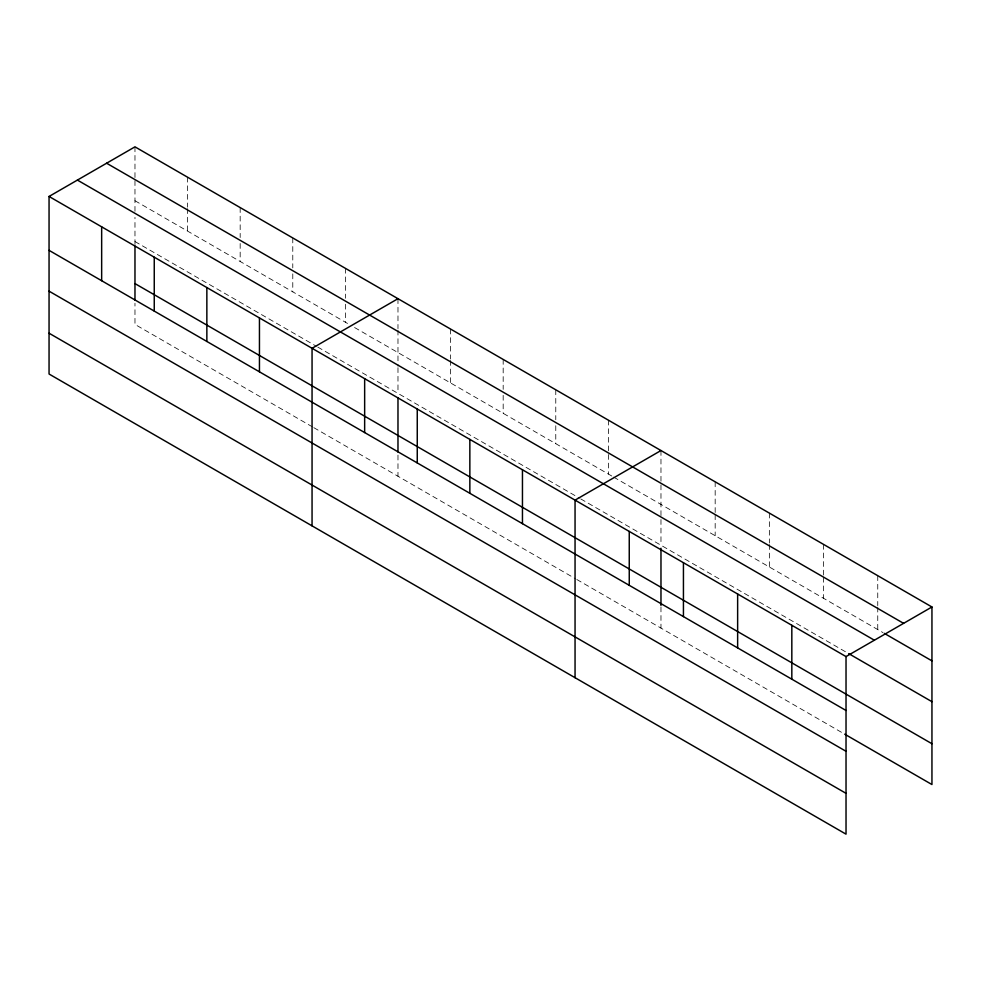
<?xml version="1.0" encoding="UTF-8"?>
<svg xmlns="http://www.w3.org/2000/svg" width="981" height="981" viewBox="0 0 981 981"><rect width="100%" height="100%" fill="white"/><g stroke="black" fill="none" stroke-linecap="round" stroke-linejoin="round"><path stroke-width="0.74" stroke-dasharray="4.91 3.68" d="M134.973 244.551L134.973 217.365M134.973 211.32L134.973 179.781M134.973 200.737L349.322 324.49M354.582 327.531L612.328 476.337M613.64 477.097L883.047 632.635M134.973 241.547L316.446 346.318M317.758 347.078L579.452 498.164M580.764 498.924L847.351 652.843M312.498 426.907L134.973 324.417L134.973 303.252M313.822 427.667L575.504 578.753M576.816 579.513L843.39 733.408M877.75 575.688L877.75 605.633M877.75 607.129L877.75 629.581M823.562 544.406L823.562 575.835M823.562 577.331L823.562 598.287M769.362 513.112L769.362 543.057M769.362 544.553L769.362 567.006M715.174 481.818L715.174 513.259M715.174 514.755L715.174 535.712M660.973 450.537L660.973 518.029M660.973 519.538L660.973 545.24M660.973 606.932L660.973 628.098M608.379 420.162L608.379 474.056M555.773 389.8L555.773 419.733M555.773 425.729L555.773 443.694M503.179 359.426L503.179 389.371M503.179 395.355L503.179 413.32M450.573 329.064L450.573 358.997M450.573 360.493L450.573 382.946M397.979 298.69L397.979 328.635M397.979 330.131L397.979 366.183M397.979 367.703L397.979 393.393M397.979 455.098L397.979 476.251M345.373 268.328L345.373 298.261M345.373 304.245L345.373 322.209M292.779 237.954L292.779 267.899M292.779 273.883L292.779 291.848M240.173 207.592L240.173 237.525M240.173 243.509L240.173 261.473M187.579 177.218L187.579 207.163M187.579 208.659L187.579 231.111M134.973 146.843L134.973 178.284"/><path stroke-width="1.47" d="M49.05 196.458L846.027 656.583L846.027 834.157L49.05 374.019L49.05 196.458L134.973 146.843L931.95 606.981L931.95 784.542L844.715 734.18M397.979 298.69L312.056 348.304L312.056 525.865M660.973 450.537L575.05 500.138L575.05 677.712M846.027 656.583L931.95 606.981M106.622 163.226L903.599 623.352M884.359 633.395L931.95 660.863M77.401 180.087L874.378 640.213M848.675 653.604L931.95 701.685M134.973 283.595L931.95 743.733M49.05 250.351L846.027 710.477M49.05 291.161L846.027 751.287M49.05 333.209L846.027 793.335M791.826 625.302L791.826 679.183M737.638 594.008L737.638 647.901M683.438 562.726L683.438 616.608M660.973 548.244L660.973 605.424M629.25 531.432L629.25 585.326M522.456 469.776L522.456 523.67M469.85 439.402L469.85 493.296M417.256 409.04L417.256 462.934M397.979 397.906L397.979 452.069M364.65 378.666L364.65 432.56M259.45 317.93L259.45 371.824M206.856 287.568L206.856 341.449M154.25 257.194L154.25 311.087M134.973 246.059L134.973 300.223M101.656 226.832L101.656 280.713"/></g></svg>
